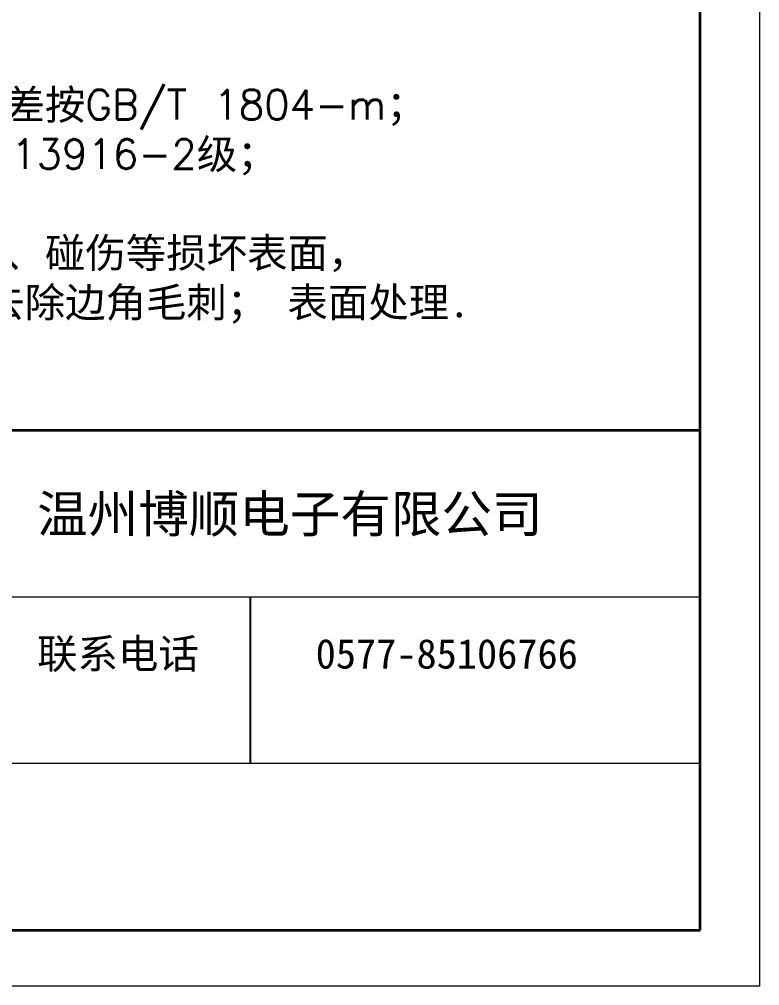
# Model space of a CAD drawing. Header units: millimetres. Extents: x 958 to 3026, y 447 to 1692.
# Drawn here: x 1622.9 to 1902.7, y 447.1 to 812.1 of the extents above; entities that cross this region are included whole.
import ezdxf

# ---------------------------------------------------------------- set-up
doc = ezdxf.new("R2010")
doc.units = ezdxf.units.MM
doc.layers.add('layer 1', color=7, linetype='Continuous')
doc.styles.add('标准', font='txt.shx')

msp = doc.modelspace()

# ---------------------------------------------------------------- linework, layer by layer
at = {"layer": 'layer 1', "color": 1}
msp.add_line((1710.166, 593.846), (1710.171, 530.947), dxfattribs=at)
at = {"layer": 'layer 1', "color": 1, "lineweight": 9}
for points in [[(1902.673, 447.081), (1902.673, 447.081), (1902.673, 1692.485), (1902.673, 1692.485)], [(1880.183, 593.846), (1880.183, 593.846), (1610.298, 593.846), (1610.298, 593.846)], [(1880.183, 593.846), (1880.183, 593.846), (1880.183, 593.846), (1880.183, 593.846)], [(1880.183, 530.947), (1880.183, 530.947), (1610.298, 530.947), (1610.298, 530.947)], [(1880.183, 530.947), (1880.183, 530.947), (1880.183, 530.947), (1880.183, 530.947)], [(958.076, 447.081), (958.076, 447.081), (1902.673, 447.081), (1902.673, 447.081)], [(1902.673, 447.081), (1902.673, 447.081), (1902.673, 447.081), (1902.673, 447.081)]]:
    msp.add_open_spline(points, degree=3, dxfattribs=at)
at = {"layer": 'layer 1', "lineweight": 35}
for points in [[(1880.183, 468.048), (1880.183, 468.048), (1880.183, 1671.519), (1880.183, 1671.519)], [(1880.183, 656.745), (1880.183, 656.745), (1070.528, 656.745), (1070.528, 656.745)], [(1880.183, 656.745), (1880.183, 656.745), (1880.183, 656.745), (1880.183, 656.745)], [(1070.528, 468.048), (1070.528, 468.048), (1880.183, 468.048), (1880.183, 468.048)], [(1880.183, 468.048), (1880.183, 468.048), (1880.183, 468.048), (1880.183, 468.048)]]:
    msp.add_open_spline(points, degree=3, dxfattribs=at)
at = {"layer": 'layer 1', "lineweight": 9}
for points in [[(1070.528, 468.048), (1070.528, 468.048), (1880.183, 468.048), (1880.183, 468.048)], [(1880.183, 468.048), (1880.183, 468.048), (1880.183, 468.048), (1880.183, 468.048)]]:
    msp.add_open_spline(points, degree=3, dxfattribs=at)

# ---------------------------------------------------------------- texts
at = {"attachment_point": 1, "style": '标准'}
for s, width, insert, char_height, own_width in [('{\\fSimSun|b0|i0|c134|p2;技术要求：\\P      制件未注公差尺寸的极限偏差按}GB/T 1804-m{\\fSimSun|b0|i0|c134|p2;；\\P      制件未注形位公差按}GB/T 13916-2{\\fSimSun|b0|i0|c134|p2;级； \\P      制件不得有裂纹或缺损； \\P      制件表面平整，不得有沟痕、碰伤等损坏表面，\\P      降低强度及寿命的缺陷； 去除边角毛刺； 表面处理.}', 235.38608, (1388.31, 804.141), 11.2, 659.08103), ('{\\fSimHei|b0|i0|c134|p49;温州博顺电子有限公司}', 73.86548, (1629.662, 632.279), 14, 206.82333), ('{\\fSimHei|b0|i0|c134|p49;联系电话}', 73.86548, (1629.662, 578.059), 11.2, 206.82333), ('{\\fSimHei|b0|i0|c134|p49;0577-85106766}', 73.86548, (1734.918, 578.059), 11.2, 206.82333)]:
    msp.add_mtext_dynamic_manual_height_columns(s, width=width, gutter_width=1, heights=[0], dxfattribs=dict(at, insert=insert, char_height=char_height)).dxf.set("width", own_width)

doc.saveas('drawing.dxf')
